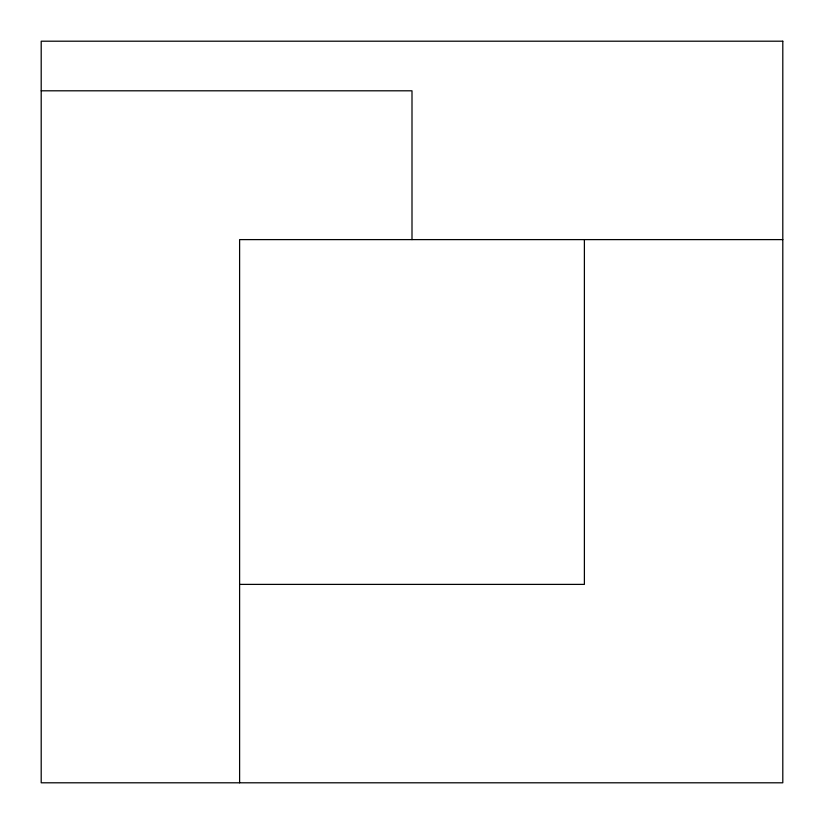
<?xml version="1.0" encoding="UTF-8"?>
<svg xmlns="http://www.w3.org/2000/svg" width="824" height="824" viewBox="0 0 824 824"><rect width="100%" height="100%" fill="white"/><g stroke="black" fill="none" stroke-linecap="round" stroke-linejoin="round"><path stroke-width="1.24" d="M41.2 90.805L412 90.805L412 239.609M782.8 239.609L239.609 239.609L239.609 782.8M239.609 584.391L584.391 584.391L584.391 239.609M782.8 41.2L41.2 41.2L41.2 782.8L782.8 782.8L782.8 41.2"/></g></svg>
